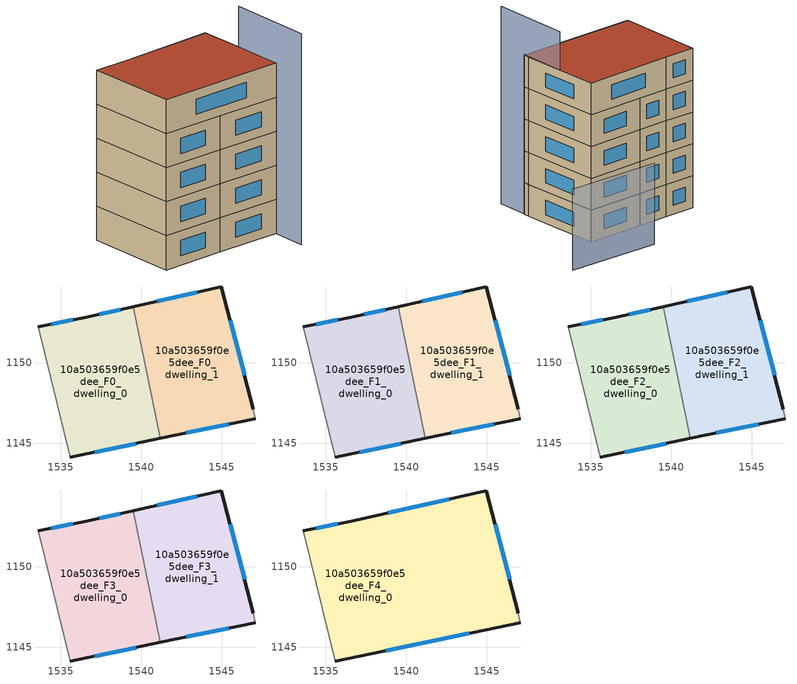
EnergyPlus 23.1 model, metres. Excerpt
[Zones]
10a503659f0e5dee_F0_dwelling_0
 floor ground (EU_floor_Construction): 1539.49,1153.5 1541.2,1145.31 1535.57,1144.13 1533.57,1152.24 1536.57,1152.84 z0
 wall outside (EU_wall_Construction): 1539.49,1153.5 1536.57,1152.84 1533.57,1152.24 / 1535.57,1144.13 1541.2,1145.31 z0:3
 wall adiabatic (EU_wall_Construction): 1533.57,1152.24 1535.57,1144.13 z0:3
 wall to 10a503659f0e5dee_F0_dwelling_1 (EU_wall_Construction): 1541.2,1145.31 1539.49,1153.5 z0:3
 window (EU_Window_Construction): 1535.75,1152.68 1534.4,1152.41 / 1538.69,1153.32 1537.38,1153.02 / 1537.12,1144.46 1539.65,1144.98 z0.83:2.17
10a503659f0e5dee_F0_dwelling_1
 floor ground (EU_floor_Construction): 1544.98,1154.74 1546.98,1147.13 1547.08,1146.53 1541.2,1145.31 1539.49,1153.5 z0
 wall outside (EU_wall_Construction): 1546.98,1147.13 1544.98,1154.74 1539.49,1153.5 / 1541.2,1145.31 1547.08,1146.53 z0:3
 wall adiabatic (EU_wall_Construction): 1547.08,1146.53 1546.98,1147.13 z0:3
 window (EU_Window_Construction): 1543.47,1154.4 1541,1153.84 / 1546.43,1149.23 1545.53,1152.65 / 1542.82,1145.64 1545.46,1146.19 z0.83:2.17
10a503659f0e5dee_F1_dwelling_0
 floor to 10a503659f0e5dee_F0_dwelling_0 (EU_floor_Construction): 1539.49,1153.5 1541.2,1145.31 1535.57,1144.13 1533.57,1152.24 1536.57,1152.84 z3
 wall outside (EU_wall_Construction): 1539.49,1153.5 1536.57,1152.84 1533.57,1152.24 / 1535.57,1144.13 1541.2,1145.31 z3:6
 wall adiabatic (EU_wall_Construction): 1533.57,1152.24 1535.57,1144.13 z3:6
 wall to 10a503659f0e5dee_F1_dwelling_1 (EU_wall_Construction): 1541.2,1145.31 1539.49,1153.5 z3:6
 window (EU_Window_Construction): 1535.75,1152.68 1534.4,1152.41 / 1538.69,1153.32 1537.38,1153.02 / 1537.12,1144.46 1539.65,1144.98 z3.83:5.17
10a503659f0e5dee_F1_dwelling_1
 floor to 10a503659f0e5dee_F0_dwelling_1 (EU_floor_Construction): 1544.98,1154.74 1546.98,1147.13 1547.08,1146.53 1541.2,1145.31 1539.49,1153.5 z3
 wall outside (EU_wall_Construction): 1546.98,1147.13 1544.98,1154.74 1539.49,1153.5 / 1541.2,1145.31 1547.08,1146.53 z3:6
 wall adiabatic (EU_wall_Construction): 1547.08,1146.53 1546.98,1147.13 z3:6
 window (EU_Window_Construction): 1543.47,1154.4 1541,1153.84 / 1546.43,1149.23 1545.53,1152.65 / 1542.82,1145.64 1545.46,1146.19 z3.83:5.17
10a503659f0e5dee_F2_dwelling_0
 floor to 10a503659f0e5dee_F1_dwelling_0 (EU_floor_Construction): 1539.49,1153.5 1541.2,1145.31 1535.57,1144.13 1533.57,1152.24 1536.57,1152.84 z6
 wall outside (EU_wall_Construction): 1539.49,1153.5 1536.57,1152.84 1533.57,1152.24 / 1535.57,1144.13 1541.2,1145.31 z6:9
 wall adiabatic (EU_wall_Construction): 1533.57,1152.24 1535.57,1144.13 z6:9
 wall to 10a503659f0e5dee_F2_dwelling_1 (EU_wall_Construction): 1541.2,1145.31 1539.49,1153.5 z6:9
 window (EU_Window_Construction): 1535.75,1152.68 1534.4,1152.41 / 1538.69,1153.32 1537.38,1153.02 / 1537.12,1144.46 1539.65,1144.98 z6.83:8.17
10a503659f0e5dee_F2_dwelling_1
 floor to 10a503659f0e5dee_F1_dwelling_1 (EU_floor_Construction): 1544.98,1154.74 1546.98,1147.13 1547.08,1146.53 1541.2,1145.31 1539.49,1153.5 z6
 wall outside (EU_wall_Construction): 1546.98,1147.13 1544.98,1154.74 1539.49,1153.5 / 1541.2,1145.31 1547.08,1146.53 z6:9
 wall adiabatic (EU_wall_Construction): 1547.08,1146.53 1546.98,1147.13 z6:9
 window (EU_Window_Construction): 1543.47,1154.4 1541,1153.84 / 1546.43,1149.23 1545.53,1152.65 / 1542.82,1145.64 1545.46,1146.19 z6.83:8.17
10a503659f0e5dee_F3_dwelling_0
 floor to 10a503659f0e5dee_F2_dwelling_0 (EU_floor_Construction): 1539.49,1153.5 1541.2,1145.31 1535.57,1144.13 1533.57,1152.24 1536.57,1152.84 z9
 wall outside (EU_wall_Construction): 1539.49,1153.5 1536.57,1152.84 1533.57,1152.24 / 1535.57,1144.13 1541.2,1145.31 z9:12
 wall adiabatic (EU_wall_Construction): 1533.57,1152.24 1535.57,1144.13 z9:12
 wall to 10a503659f0e5dee_F3_dwelling_1 (EU_wall_Construction): 1541.2,1145.31 1539.49,1153.5 z9:12
 window (EU_Window_Construction): 1535.75,1152.68 1534.4,1152.41 / 1538.69,1153.32 1537.38,1153.02 / 1537.12,1144.46 1539.65,1144.98 z9.83:11.17
10a503659f0e5dee_F3_dwelling_1
 floor to 10a503659f0e5dee_F2_dwelling_1 (EU_floor_Construction): 1544.98,1154.74 1546.98,1147.13 1547.08,1146.53 1541.2,1145.31 1539.49,1153.5 z9
 wall outside (EU_wall_Construction): 1546.98,1147.13 1544.98,1154.74 1539.49,1153.5 / 1541.2,1145.31 1547.08,1146.53 z9:12
 wall adiabatic (EU_wall_Construction): 1547.08,1146.53 1546.98,1147.13 z9:12
 window (EU_Window_Construction): 1543.47,1154.4 1541,1153.84 / 1546.43,1149.23 1545.53,1152.65 / 1542.82,1145.64 1545.46,1146.19 z9.83:11.17
10a503659f0e5dee_F4_dwelling_0
 floor to 10a503659f0e5dee_F3_dwelling_0 (EU_floor_Construction): 1539.49,1153.5 1541.2,1145.31 1535.57,1144.13 1533.57,1152.24 1536.57,1152.84 z12
 floor to 10a503659f0e5dee_F3_dwelling_1 (EU_floor_Construction): 1544.98,1154.74 1546.98,1147.13 1547.08,1146.53 1541.2,1145.31 1539.49,1153.5 z12
 wall outside (EU_wall_Construction): 1535.57,1144.13 1547.08,1146.53 / 1546.98,1147.13 1544.98,1154.74 1536.57,1152.84 1533.57,1152.24 z12:15
 wall adiabatic (EU_wall_Construction): 1533.57,1152.24 1535.57,1144.13 / 1547.08,1146.53 1546.98,1147.13 z12:15
 window (EU_Window_Construction): 1538.74,1144.79 1543.91,1145.87 / 1535.75,1152.68 1534.4,1152.41 / 1542.67,1154.22 1538.89,1153.36 / 1546.43,1149.23 1545.53,1152.65 z12.83:14.17
 roof outside (EU_roof_Construction): 1547.08,1146.53 1546.98,1147.13 1544.98,1154.74 1536.57,1152.84 1533.57,1152.24 1535.57,1144.13 z15
shading: 1547.72,1143.49 1545.98,1150.94 z0:18.6; 1549.29,1159.34 1540.37,1157.71 z0:7.6
[Building]
EU S2 Campaign: North Axis=0; Terrain=City; Solar Distribution=FullExterior
[Site:Location]
Lyon-Bron: Latitude=45.75; Longitude=5; Time Zone=1; Elevation=198
[SizingPeriod:WeatherFileDays]
AnnualSizingPeriod: Begin Month=1; Begin Day of Month=1; End Month=12; End Day of Month=31; Day of Week for Start Day=Monday; Use Weather File Daylight Saving Period=No; Use Weather File Rain and Snow Indicators=No
[MATERIAL]
EU_InternalMass_Material: Roughness=MediumRough; Thickness=0.1; Conductivity=1; Density=1800; Specific Heat=900; Thermal Absorptance=0.9; Solar Absorptance=0.7; Visible Absorptance=0.7
[MATERIAL:NOMASS] Roughness=MediumRough; Thermal Absorptance=0.9; Solar Absorptance=0.7; Visible Absorptance=0.7
Name | Thermal Resistance
EU_wall_NoMass | 0.87146
EU_roof_NoMass | 0.842276
EU_floor_NoMass | 0.496999
[WINDOWMATERIAL:SIMPLEGLAZINGSYSTEM]
EU_Window_SimpleGlazing: UFactor=2.2525; Solar Heat Gain Coefficient=0.76; Visible Transmittance=0.76
[CONSTRUCTION]
EU_wall_Construction: EU_wall_NoMass
EU_roof_Construction: EU_roof_NoMass
EU_floor_Construction: EU_floor_NoMass
EU_Window_Construction: EU_Window_SimpleGlazing
EU_InternalMass_Construction: EU_InternalMass_Material
[ZONE] Type=1; Multiplier=1; Ceiling Height=autocalculate; Floor Area=autocalculate; Part of Total Floor Area=Yes
Name | Volume
10a503659f0e5dee_F0_dwelling_0; 10a503659f0e5dee_F1_dwelling_0; 10a503659f0e5dee_F2_dwelling_0; 10a503659f0e5dee_F3_dwelling_0 | 147.565
10a503659f0e5dee_F4_dwelling_0 | 295.122
10a503659f0e5dee_F0_dwelling_1; 10a503659f0e5dee_F1_dwelling_1; 10a503659f0e5dee_F2_dwelling_1; 10a503659f0e5dee_F3_dwelling_1 | 147.5625
[INTERNALMASS] Construction=EU_InternalMass_Construction
Name | Zone or ZoneList | Surface Area
10a503659f0e5dee_F0_dwelling_0_EU_InternalMass | 10a503659f0e5dee_F0_dwelling_0 | 49.1884
10a503659f0e5dee_F0_dwelling_1_EU_InternalMass | 10a503659f0e5dee_F0_dwelling_1 | 49.1876
10a503659f0e5dee_F1_dwelling_0_EU_InternalMass | 10a503659f0e5dee_F1_dwelling_0 | 49.1884
10a503659f0e5dee_F1_dwelling_1_EU_InternalMass | 10a503659f0e5dee_F1_dwelling_1 | 49.1876
10a503659f0e5dee_F2_dwelling_0_EU_InternalMass | 10a503659f0e5dee_F2_dwelling_0 | 49.1884
10a503659f0e5dee_F2_dwelling_1_EU_InternalMass | 10a503659f0e5dee_F2_dwelling_1 | 49.1876
10a503659f0e5dee_F3_dwelling_0_EU_InternalMass | 10a503659f0e5dee_F3_dwelling_0 | 49.1884
10a503659f0e5dee_F3_dwelling_1_EU_InternalMass | 10a503659f0e5dee_F3_dwelling_1 | 49.1876
10a503659f0e5dee_F4_dwelling_0_EU_InternalMass | 10a503659f0e5dee_F4_dwelling_0 | 98.3749
[OTHEREQUIPMENT] Fuel Type=Electricity; Design Level Calculation Method=Watts/Area; Power per Zone Floor Area=1; Fraction Latent=0; Fraction Radiant=0; Fraction Lost=0; Carbon Dioxide Generation Rate=0; EndUse Subcategory=EU_Step8_InternalGains
Name | Zone or ZoneList or Space or SpaceList | Schedule
EU_Step8_InternalGain_10a503659f0e5dee_F0_dwelling_0_f000 | 10a503659f0e5dee_F0_dwelling_0 | EU_Step8_GainSchedule_10a503659f0e5dee_F0_dwelling_0_f000
EU_Step8_InternalGain_10a503659f0e5dee_F0_dwelling_1_f000 | 10a503659f0e5dee_F0_dwelling_1 | EU_Step8_GainSchedule_10a503659f0e5dee_F0_dwelling_1_f000
EU_Step8_InternalGain_10a503659f0e5dee_F1_dwelling_0_f000 | 10a503659f0e5dee_F1_dwelling_0 | EU_Step8_GainSchedule_10a503659f0e5dee_F1_dwelling_0_f000
EU_Step8_InternalGain_10a503659f0e5dee_F1_dwelling_1_f000 | 10a503659f0e5dee_F1_dwelling_1 | EU_Step8_GainSchedule_10a503659f0e5dee_F1_dwelling_1_f000
EU_Step8_InternalGain_10a503659f0e5dee_F2_dwelling_0_f000 | 10a503659f0e5dee_F2_dwelling_0 | EU_Step8_GainSchedule_10a503659f0e5dee_F2_dwelling_0_f000
EU_Step8_InternalGain_10a503659f0e5dee_F2_dwelling_1_f000 | 10a503659f0e5dee_F2_dwelling_1 | EU_Step8_GainSchedule_10a503659f0e5dee_F2_dwelling_1_f000
EU_Step8_InternalGain_10a503659f0e5dee_F3_dwelling_0_f000 | 10a503659f0e5dee_F3_dwelling_0 | EU_Step8_GainSchedule_10a503659f0e5dee_F3_dwelling_0_f000
EU_Step8_InternalGain_10a503659f0e5dee_F3_dwelling_1_f000 | 10a503659f0e5dee_F3_dwelling_1 | EU_Step8_GainSchedule_10a503659f0e5dee_F3_dwelling_1_f000
EU_Step8_InternalGain_10a503659f0e5dee_F4_dwelling_0_f000 | 10a503659f0e5dee_F4_dwelling_0 | EU_Step8_GainSchedule_10a503659f0e5dee_F4_dwelling_0_f000
[ZONEVENTILATION:DESIGNFLOWRATE] Schedule=EU_AlwaysOn; Design Flow Rate Calculation Method=AirChanges/Hour; Air Changes per Hour=0.425; Ventilation Type=Natural; Fan Pressure Rise=0; Fan Total Efficiency=1; Constant Term Coefficient=1; Temperature Term Coefficient=0; Velocity Term Coefficient=0; Velocity Squared Term Coefficient=0; Minimum Indoor Temperature=-100; Maximum Indoor Temperature=100; Delta Temperature=-100; Minimum Outdoor Temperature=-100; Maximum Outdoor Temperature=100; Maximum Wind Speed=40
Name | Zone or ZoneList or Space or SpaceList
EU_ConstantAir_10a503659f0e5dee_F0_dwelling_0 | 10a503659f0e5dee_F0_dwelling_0
EU_ConstantAir_10a503659f0e5dee_F0_dwelling_1 | 10a503659f0e5dee_F0_dwelling_1
EU_ConstantAir_10a503659f0e5dee_F1_dwelling_0 | 10a503659f0e5dee_F1_dwelling_0
EU_ConstantAir_10a503659f0e5dee_F1_dwelling_1 | 10a503659f0e5dee_F1_dwelling_1
EU_ConstantAir_10a503659f0e5dee_F2_dwelling_0 | 10a503659f0e5dee_F2_dwelling_0
EU_ConstantAir_10a503659f0e5dee_F2_dwelling_1 | 10a503659f0e5dee_F2_dwelling_1
EU_ConstantAir_10a503659f0e5dee_F3_dwelling_0 | 10a503659f0e5dee_F3_dwelling_0
EU_ConstantAir_10a503659f0e5dee_F3_dwelling_1 | 10a503659f0e5dee_F3_dwelling_1
EU_ConstantAir_10a503659f0e5dee_F4_dwelling_0 | 10a503659f0e5dee_F4_dwelling_0
[HVACTEMPLATE:THERMOSTAT] Constant Heating Setpoint=20; Constant Cooling Setpoint=50
EU_HeatOnly_10a503659f0e5dee_F0_dwelling_0; EU_HeatOnly_10a503659f0e5dee_F0_dwelling_1; EU_HeatOnly_10a503659f0e5dee_F1_dwelling_0; EU_HeatOnly_10a503659f0e5dee_F1_dwelling_1; EU_HeatOnly_10a503659f0e5dee_F2_dwelling_0; EU_HeatOnly_10a503659f0e5dee_F2_dwelling_1; EU_HeatOnly_10a503659f0e5dee_F3_dwelling_0; EU_HeatOnly_10a503659f0e5dee_F3_dwelling_1; EU_HeatOnly_10a503659f0e5dee_F4_dwelling_0
[HVACTEMPLATE:ZONE:IDEALLOADSAIRSYSTEM] System Availability Schedule=EU_AlwaysOn; Maximum Heating Supply Air Temperature=50; Minimum Cooling Supply Air Temperature=13; Maximum Heating Supply Air Humidity Ratio=0.0156; Minimum Cooling Supply Air Humidity Ratio=0.0077; Heating Limit=NoLimit; Cooling Limit=NoLimit; Heating Availability Schedule=EU_AlwaysOn; Cooling Availability Schedule=EU_CoolingOff; Dehumidification Control Type=ConstantSensibleHeatRatio; Cooling Sensible Heat Ratio=0.7; Dehumidification Setpoint=60; Humidification Control Type=None; Humidification Setpoint=30; Outdoor Air Method=None; Outdoor Air Flow Rate per Person=0.00944; Outdoor Air Flow Rate per Zone Floor Area=0; Outdoor Air Flow Rate per Zone=0; Demand Controlled Ventilation Type=None; Outdoor Air Economizer Type=NoEconomizer; Heat Recovery Type=None; Sensible Heat Recovery Effectiveness=0.7; Latent Heat Recovery Effectiveness=0.65
Name | Template Thermostat
10a503659f0e5dee_F0_dwelling_0 | EU_HeatOnly_10a503659f0e5dee_F0_dwelling_0
10a503659f0e5dee_F0_dwelling_1 | EU_HeatOnly_10a503659f0e5dee_F0_dwelling_1
10a503659f0e5dee_F1_dwelling_0 | EU_HeatOnly_10a503659f0e5dee_F1_dwelling_0
10a503659f0e5dee_F1_dwelling_1 | EU_HeatOnly_10a503659f0e5dee_F1_dwelling_1
10a503659f0e5dee_F2_dwelling_0 | EU_HeatOnly_10a503659f0e5dee_F2_dwelling_0
10a503659f0e5dee_F2_dwelling_1 | EU_HeatOnly_10a503659f0e5dee_F2_dwelling_1
10a503659f0e5dee_F3_dwelling_0 | EU_HeatOnly_10a503659f0e5dee_F3_dwelling_0
10a503659f0e5dee_F3_dwelling_1 | EU_HeatOnly_10a503659f0e5dee_F3_dwelling_1
10a503659f0e5dee_F4_dwelling_0 | EU_HeatOnly_10a503659f0e5dee_F4_dwelling_0
[SIZING:ZONE] Zone Cooling Design Supply Air Temperature Input Method=SupplyAirTemperature; Zone Cooling Design Supply Air Temperature=13; Zone Heating Design Supply Air Temperature Input Method=SupplyAirTemperature; Zone Heating Design Supply Air Temperature=50; Zone Cooling Design Supply Air Humidity Ratio=0.008; Zone Heating Design Supply Air Humidity Ratio=0.008; Cooling Design Air Flow Method=DesignDay; Cooling Design Air Flow Rate=0; Cooling Minimum Air Flow per Zone Floor Area=0.000762; Cooling Minimum Air Flow=0; Cooling Minimum Air Flow Fraction=0.2; Heating Design Air Flow Method=DesignDay; Heating Design Air Flow Rate=0; Heating Maximum Air Flow per Zone Floor Area=0.002032; Heating Maximum Air Flow=0.141576; Heating Maximum Air Flow Fraction=0.3; Account for Dedicated Outdoor Air System=No; Dedicated Outdoor Air System Control Strategy=NeutralSupplyAir; Dedicated Outdoor Air Low Setpoint Temperature for Design=autosize; Dedicated Outdoor Air High Setpoint Temperature for Design=autosize; Zone Load Sizing Method=Sensible Load Only No Latent Load; Zone Latent Cooling Design Supply Air Humidity Ratio Input Method=HumidityRatioDifference; Zone Cooling Design Supply Air Humidity Ratio Difference=0.005; Zone Latent Heating Design Supply Air Humidity Ratio Input Method=HumidityRatioDifference; Zone Humidification Design Supply Air Humidity Ratio Difference=0.005
10a503659f0e5dee_F0_dwelling_0; 10a503659f0e5dee_F0_dwelling_1; 10a503659f0e5dee_F1_dwelling_0; 10a503659f0e5dee_F1_dwelling_1; 10a503659f0e5dee_F2_dwelling_0; 10a503659f0e5dee_F2_dwelling_1; 10a503659f0e5dee_F3_dwelling_0; 10a503659f0e5dee_F3_dwelling_1; 10a503659f0e5dee_F4_dwelling_0
[SCHEDULE:CONSTANT]
Name | Hourly Value
EU_AlwaysOn | 1
EU_CoolingOff | 0
[SCHEDULE:FILE] Column Number=1; Rows to Skip at Top=0; Number of Hours of Data=8760; Column Separator=Comma; Interpolate to Timestep=No; Minutes per Item=60; Adjust Schedule for Daylight Savings=Yes
Name | File
EU_Step8_GainSchedule_10a503659f0e5dee_F0_dwelling_0_f000 | ../../schedules/10a503659f0e5dee/10a503659f0e5dee_F0_dwelling_0_f000_gain.csv
EU_Step8_GainSchedule_10a503659f0e5dee_F0_dwelling_1_f000 | ../../schedules/10a503659f0e5dee/10a503659f0e5dee_F0_dwelling_1_f000_gain.csv
EU_Step8_GainSchedule_10a503659f0e5dee_F1_dwelling_0_f000 | ../../schedules/10a503659f0e5dee/10a503659f0e5dee_F1_dwelling_0_f000_gain.csv
EU_Step8_GainSchedule_10a503659f0e5dee_F1_dwelling_1_f000 | ../../schedules/10a503659f0e5dee/10a503659f0e5dee_F1_dwelling_1_f000_gain.csv
EU_Step8_GainSchedule_10a503659f0e5dee_F2_dwelling_0_f000 | ../../schedules/10a503659f0e5dee/10a503659f0e5dee_F2_dwelling_0_f000_gain.csv
EU_Step8_GainSchedule_10a503659f0e5dee_F2_dwelling_1_f000 | ../../schedules/10a503659f0e5dee/10a503659f0e5dee_F2_dwelling_1_f000_gain.csv
EU_Step8_GainSchedule_10a503659f0e5dee_F3_dwelling_0_f000 | ../../schedules/10a503659f0e5dee/10a503659f0e5dee_F3_dwelling_0_f000_gain.csv
EU_Step8_GainSchedule_10a503659f0e5dee_F3_dwelling_1_f000 | ../../schedules/10a503659f0e5dee/10a503659f0e5dee_F3_dwelling_1_f000_gain.csv
EU_Step8_GainSchedule_10a503659f0e5dee_F4_dwelling_0_f000 | ../../schedules/10a503659f0e5dee/10a503659f0e5dee_F4_dwelling_0_f000_gain.csv
